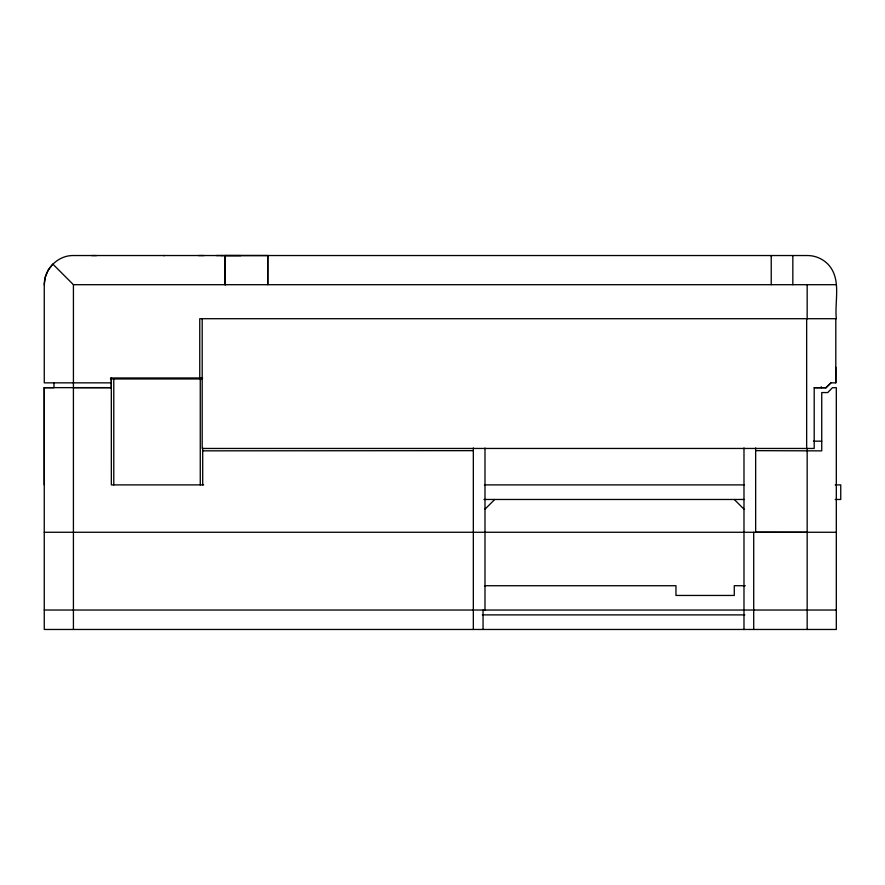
<?xml version="1.0" encoding="UTF-8"?>
<svg xmlns="http://www.w3.org/2000/svg" width="885" height="885" viewBox="0 0 885 885"><rect width="100%" height="100%" fill="white"/><g stroke="black" fill="none" stroke-linecap="round" stroke-linejoin="round"><path stroke-width="1.33" d="M44.261 484.891L44.25 387.641L111.333 387.641L73.411 387.641L73.411 382.774M44.261 387.719L53.985 387.707L53.974 382.774M111.322 387.696L111.322 377.95L111.344 484.891L203.638 484.891M225.067 256.528L225.067 255.533L267.79 255.533L267.757 284.704L267.757 255.533M825.86 387.707L830.949 382.851L835.805 382.851L835.816 367.297M267.757 256.528L267.79 255.533M111.322 382.851L44.261 382.851L44.261 284.693C44.228 269.206 57.58 255.433 73.167 255.533L807.164 255.533A28.785 28.785 0 0 1 827.851 264.084C841.889 278.698 834.455 300.8 836.314 318.711L199.756 318.711L199.756 377.983M44.261 284.693L45.279 277.105L48.188 270.069L52.79 264.04L73.422 284.693L73.422 382.851M484.991 509.185L494.715 499.472M821.457 387.719L826.092 387.707L830.949 382.851M198.472 255.544L204.136 255.544M222.356 255.544L216.283 255.544M91.642 255.566L96.531 255.566M163.294 255.566L164.533 255.566M73.422 284.693L836.314 284.693M225.067 284.704L225.033 255.533L225.067 284.704L225.719 284.704M110.537 377.983L202.632 377.983M110.47 378.957L202.278 378.957M202.189 318.711L202.189 448.452L814.2 448.452L814.2 387.707L826.092 387.707M813.459 441.161L821.734 441.161M202.698 450.841L473.331 450.653M484.394 484.891L744.13 484.891M835.23 484.891L840.75 484.891L840.75 499.472L835.23 499.472M483.951 499.472L744.163 499.472M44.261 532.272L836.314 532.272M484.504 585.726L675.963 585.726L675.963 595.45L734.273 595.45L734.273 585.715L745.281 585.726M44.261 610.031L836.314 610.031M482.314 614.887L744.849 614.887M221.383 255.577L240.82 255.599M814.2 387.707L821.236 387.719L821.236 386.734M807.164 532.272L755.657 532.206L755.657 447.943M755.657 450.653L821.734 450.874L821.734 392.564L827.774 392.564L832.409 387.707L836.314 387.707L836.314 629.467L44.261 629.467L44.25 387.641M734.273 499.472L743.986 509.185M835.805 318.711L835.805 382.851M807.164 284.693L807.164 318.711M807.164 448.452L807.164 629.467M806.655 318.711L806.655 448.452M792.838 255.533L792.838 284.693M771.454 255.533L771.454 256.528M771.233 255.533L771.233 284.693M753.71 532.272L753.71 629.467M743.986 447.943L743.986 629.467M484.991 448.042L484.991 610.031M483.055 610.031L483.055 629.467M473.331 447.943L473.331 629.467M202.698 447.987L202.698 484.891M200.264 378.957L200.264 484.891M113.778 378.957L113.778 484.891M73.411 387.641L73.422 629.467"/></g></svg>
